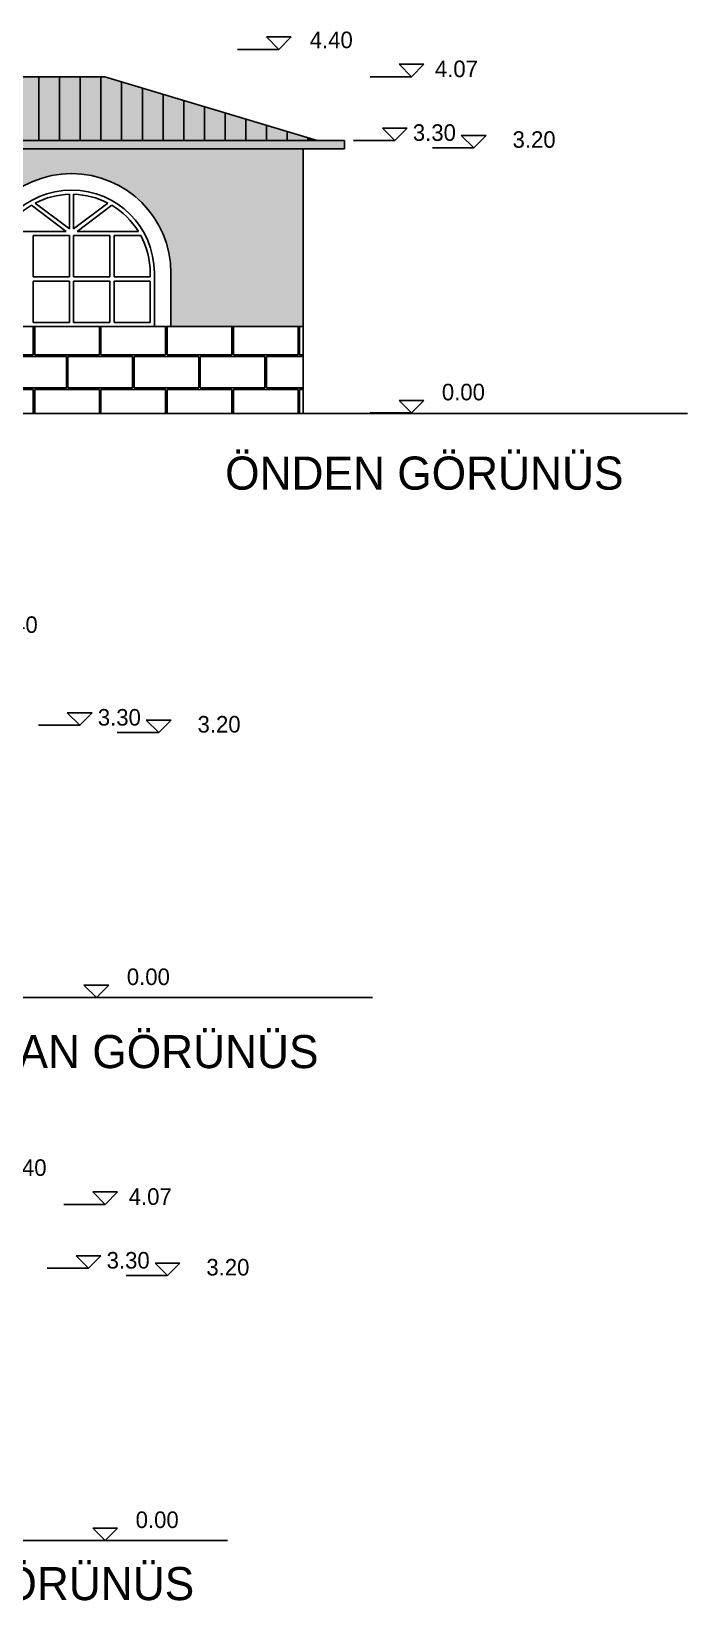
# Model space of a CAD drawing. Extents: x 9483 to 67306, y -5730 to 5191.
# Drawn here: x 31753 to 32546, y -3894 to -1998 of the extents above; entities that cross this region are included whole.
import ezdxf

# ---------------------------------------------------------------- set-up
doc = ezdxf.new("R2010")
doc.units = 0
doc.header["$MEASUREMENT"] = 0
for name, color, linetype in [('duvar', 3, 'CONTINUOUS'), ('kolon', 1, 'CONTINUOUS'), ('Layer1', 4, 'CONTINUOUS'), ('yazı', 6, 'CONTINUOUS'), ('ölçü', 5, 'CONTINUOUS')]:
    doc.layers.add(name, color=color, linetype=linetype)

msp = doc.modelspace()

# ---------------------------------------------------------------- hatches: boundary and pattern name
at = {"layer": 'Layer1'}
h = msp.add_hatch(color=35, dxfattribs=at)
h.dxf.hatch_style = 1
h.set_gradient(color1=(255, 0, 0), color2=(255, 209, 209), one_color=1, tint=0.91, name='CYLINDER')
h.paths.add_polyline_path([(31737.2768, -2130.18149), (31762.2768, -2130.18149), (31762.2768, -2053.18149), (31737.2768, -2053.18149)])
h = msp.add_hatch(color=35, dxfattribs=at)
h.dxf.hatch_style = 1
h.set_gradient(color1=(255, 0, 0), color2=(255, 209, 209), one_color=1, tint=0.91, name='CYLINDER')
h.paths.add_polyline_path([(31762.2768, -2130.18149), (31787.2768, -2130.18149), (31787.2768, -2053.18149), (31762.2768, -2053.18149)])
h = msp.add_hatch(color=35, dxfattribs=at)
h.dxf.hatch_style = 1
h.set_gradient(color1=(255, 0, 0), color2=(255, 209, 209), one_color=1, tint=0.91, name='CYLINDER')
h.paths.add_polyline_path([(31812.2768, -2053.18149), (31787.2768, -2053.18149), (31787.2768, -2130.18149), (31812.2768, -2130.18149)])
h = msp.add_hatch(color=35, dxfattribs=at)
h.dxf.hatch_style = 1
h.set_gradient(color1=(255, 0, 0), color2=(255, 209, 209), one_color=1, tint=0.91, name='CYLINDER')
h.paths.add_polyline_path([(31812.2768, -2130.18149), (31837.2768, -2130.18149), (31837.2768, -2053.18149), (31812.2768, -2053.18149)])
h = msp.add_hatch(color=35, dxfattribs=at)
h.dxf.hatch_style = 1
h.set_gradient(color1=(255, 0, 0), color2=(255, 209, 209), one_color=1, tint=0.91, name='CYLINDER')
h.paths.add_polyline_path([(31862.2768, -2059.32999), (31841.78178, -2053.18149), (31837.2768, -2053.18149), (31837.2768, -2130.18149), (31862.2768, -2130.18149)])
h = msp.add_hatch(color=35, dxfattribs=at)
h.dxf.hatch_style = 1
h.set_gradient(color1=(255, 0, 0), color2=(255, 209, 209), one_color=1, tint=0.91, name='CYLINDER')
h.paths.add_polyline_path([(31887.2768, -2066.82999), (31862.2768, -2059.32999), (31862.2768, -2130.18149), (31887.2768, -2130.18149)])
h = msp.add_hatch(color=35, dxfattribs=at)
h.dxf.hatch_style = 1
h.set_gradient(color1=(255, 0, 0), color2=(255, 209, 209), one_color=1, tint=0.91, name='CYLINDER')
h.paths.add_polyline_path([(31912.2768, -2074.32999), (31887.2768, -2066.82999), (31887.2768, -2130.18149), (31912.2768, -2130.18149)])
h = msp.add_hatch(color=35, dxfattribs=at)
h.dxf.hatch_style = 1
h.set_gradient(color1=(255, 0, 0), color2=(255, 209, 209), one_color=1, tint=0.91, name='CYLINDER')
h.paths.add_polyline_path([(31912.2768, -2130.18149), (31937.2768, -2130.18149), (31937.2768, -2081.82999), (31912.2768, -2074.32999)])
h = msp.add_hatch(color=35, dxfattribs=at)
h.dxf.hatch_style = 1
h.set_gradient(color1=(255, 0, 0), color2=(255, 209, 209), one_color=1, tint=0.91, name='CYLINDER')
h.paths.add_polyline_path([(31937.2768, -2130.18149), (31962.2768, -2130.18149), (31962.2768, -2089.32999), (31937.2768, -2081.82999)])
h = msp.add_hatch(color=35, dxfattribs=at)
h.dxf.hatch_style = 1
h.set_gradient(color1=(255, 0, 0), color2=(255, 209, 209), one_color=1, tint=0.91, name='CYLINDER')
h.paths.add_polyline_path([(31962.2768, -2130.18149), (31987.2768, -2130.18149), (31987.2768, -2096.82999), (31962.2768, -2089.32999)])
h = msp.add_hatch(color=35, dxfattribs=at)
h.dxf.hatch_style = 1
h.set_gradient(color1=(255, 0, 0), color2=(255, 209, 209), one_color=1, tint=0.91, name='CYLINDER')
h.paths.add_polyline_path([(32012.2768, -2104.32999), (31987.2768, -2096.82999), (31987.2768, -2130.18149), (32012.2768, -2130.18149)])
h = msp.add_hatch(color=35, dxfattribs=at)
h.dxf.hatch_style = 1
h.set_gradient(color1=(255, 0, 0), color2=(255, 209, 209), one_color=1, tint=0.91, name='CYLINDER')
h.paths.add_polyline_path([(32037.2768, -2130.18149), (32037.2768, -2111.82999), (32012.2768, -2104.32999), (32012.2768, -2130.18149)])
h = msp.add_hatch(color=35, dxfattribs=at)
h.dxf.hatch_style = 1
h.set_gradient(color1=(255, 0, 0), color2=(255, 209, 209), one_color=1, tint=0.91, name='CYLINDER')
h.paths.add_polyline_path([(32062.2768, -2130.18149), (32062.2768, -2119.32999), (32037.2768, -2111.82999), (32037.2768, -2130.18149)])
h = msp.add_hatch(color=35, dxfattribs=at)
h.dxf.hatch_style = 1
h.set_gradient(color1=(255, 0, 0), color2=(255, 209, 209), one_color=1, tint=0.91, name='CYLINDER')
h.paths.add_polyline_path([(32062.2768, -2119.32999), (32062.2768, -2130.18149), (32087.2768, -2130.18149), (32087.2768, -2126.82999)])
h = msp.add_hatch(color=35, dxfattribs=at)
h.dxf.hatch_style = 1
h.set_gradient(color1=(255, 223, 127), color2=(255, 210, 77), one_color=1, tint=0.65, name='CYLINDER')
h.paths.add_polyline_path([(31921.78178, -2290.18149), (31921.78178, -2355.18149), (32081.78178, -2355.18149), (32081.78178, -2140.18149), (31586.78178, -2140.18149), (31586.78178, -2155.18149), (31536.78178, -2155.18149), (31536.78178, -2355.18149), (31681.78178, -2355.18149), (31681.78178, -2290.18149, -1)])
h = msp.add_hatch(color=35, dxfattribs=at)
h.dxf.hatch_style = 1
h.set_gradient(color1=(255, 0, 0), color2=(255, 209, 209), one_color=1, tint=0.91, name='CYLINDER')
h.paths.add_polyline_path([(32087.2768, -2126.82999), (32087.2768, -2130.18149), (32098.44844, -2130.18149)])
h = msp.add_hatch(dxfattribs=at)
h.set_pattern_fill('AR-B816C,_O', color=35, scale=5)
h.set_pattern_definition([(0, (-6362.723, -1991.117), (40, 40), [78.125, -1.875]), (0, (-6402.723, -1989.242), (40, 40), [78.125, -1.875]), (90, (-6362.723, -1991.117), (-40, 40), [-41.875, 38.125]), (90, (-6364.6, -1991.117), (-40, 40), [-41.875, 38.125])])
h.paths.add_polyline_path([(30711.78178, -2355.18149), (30711.78178, -2460.18149), (31521.78178, -2460.18149), (31521.78178, -2355.18149)])
h.paths.add_polyline_path([(31536.78178, -2355.18149), (31536.78178, -2460.18149), (32081.78178, -2460.18149), (32081.78178, -2355.18149)])
at = {"layer": 'ölçü'}
h = msp.add_hatch(color=5, dxfattribs=at)
h.dxf.hatch_style = 1
h.set_gradient(color1=(255, 0, 0), color2=(255, 204, 204), one_color=1, tint=0.9, name='CYLINDER')
h.paths.add_polyline_path([(31571.78178, -2130.18149), (30661.78178, -2130.18149), (30661.78178, -2140.18149), (31571.78178, -2140.18149)])
h.paths.add_polyline_path([(32131.78178, -2130.18149), (31586.78178, -2130.18149), (31586.78178, -2140.18149), (32131.78178, -2140.18149)])

# ---------------------------------------------------------------- linework, layer by layer
at = {"layer": 'duvar'}
msp.add_line((32081.78178, -2460.18149), (32081.78178, -2140.18149), dxfattribs=at)
at = {"layer": 'duvar', "color": 3}
for p, q in [((31901.78178, -2355.18149), (31901.78178, -2290.18149)), ((31921.78178, -2355.18149), (31921.78178, -2290.18149)), ((31901.78178, -2355.18149), (31921.78178, -2355.18149))]:
    msp.add_line(p, q, dxfattribs=at)
for radius in [120, 100]:
    msp.add_arc((31801.78178, -2290.18149), radius, 360, 180, dxfattribs=at)
at = {"layer": 'kolon', "color": 1}
for p, q in [((30307.68937, -2460.18149), (32546.28345, -2460.18149)), ((30651.0557, -3165.74464), (32165.5163, -3165.74464)), ((30613.00068, -3821.79458), (31990.24539, -3821.79458))]:
    msp.add_line(p, q, dxfattribs=at)
at = {"layer": 'Layer1', "color": 35}
for p, q in [((31606.78178, -2053.18149), (31841.78178, -2053.18149)), ((31762.2768, -2130.18149), (31762.2768, -2053.18149)), ((31787.2768, -2130.18149), (31787.2768, -2053.18149)), ((31812.2768, -2130.18149), (31812.2768, -2053.18149)), ((31837.2768, -2130.18149), (31837.2768, -2053.18149)), ((31841.78178, -2053.18149), (32098.44844, -2130.18149)), ((31862.2768, -2130.18149), (31862.2768, -2059.32999)), ((31887.2768, -2130.18149), (31887.2768, -2066.82999)), ((31912.2768, -2130.18149), (31912.2768, -2074.32999)), ((31937.2768, -2130.18149), (31937.2768, -2081.82999)), ((31962.2768, -2130.18149), (31962.2768, -2089.32999)), ((31987.2768, -2130.18149), (31987.2768, -2096.82999)), ((32012.2768, -2130.18149), (32012.2768, -2104.32999)), ((32037.2768, -2130.18149), (32037.2768, -2111.82999)), ((32062.2768, -2130.18149), (32062.2768, -2119.32999)), ((31586.78178, -2130.18149), (32131.78178, -2130.18149)), ((31586.78178, -2140.18149), (32131.78178, -2140.18149)), ((32087.2768, -2130.18149), (32087.2768, -2126.82999)), ((31536.78178, -2355.18149), (32081.78178, -2355.18149))]:
    msp.add_line(p, q, dxfattribs=at)
at = {"layer": 'Layer1', "color": 4}
for p, q in [((31799.28178, -2237.05068), (31799.28178, -2195.18149)), ((31804.28178, -2237.05068), (31804.28178, -2195.18149)), ((31795.12876, -2240.18149), (31753.17798, -2208.5563)), ((31799.28178, -2237.05068), (31757.95427, -2205.89537)), ((31804.28178, -2237.05068), (31845.60928, -2205.89537)), ((31808.43479, -2240.18149), (31850.38557, -2208.5563)), ((31721.0043, -2240.18149), (31795.12876, -2240.18149)), ((31755.53178, -2245.18149), (31799.28178, -2245.18149)), ((31755.53178, -2295.18149), (31755.53178, -2245.18149)), ((31799.28178, -2295.18149), (31799.28178, -2245.18149)), ((31804.28178, -2245.18149), (31848.03178, -2245.18149)), ((31804.28178, -2295.18149), (31804.28178, -2245.18149)), ((31808.43479, -2240.18149), (31882.55925, -2240.18149)), ((31848.03178, -2295.18149), (31848.03178, -2245.18149)), ((31853.03178, -2245.18149), (31885.44778, -2245.18149)), ((31853.03178, -2295.18149), (31853.03178, -2245.18149)), ((31896.78178, -2295.18149), (31896.78178, -2290.18149)), ((31755.53178, -2295.18149), (31799.28178, -2295.18149)), ((31755.53178, -2350.18149), (31755.53178, -2300.18149)), ((31755.53178, -2300.18149), (31799.28178, -2300.18149)), ((31799.28178, -2350.18149), (31799.28178, -2300.18149)), ((31804.28178, -2295.18149), (31848.03178, -2295.18149)), ((31804.28178, -2350.18149), (31804.28178, -2300.18149)), ((31804.28178, -2300.18149), (31848.03178, -2300.18149)), ((31848.03178, -2350.18149), (31848.03178, -2300.18149)), ((31853.03178, -2295.18149), (31896.78178, -2295.18149)), ((31853.03178, -2350.18149), (31853.03178, -2300.18149)), ((31853.03178, -2300.18149), (31896.78178, -2300.18149)), ((31896.78178, -2350.18149), (31896.78178, -2300.18149)), ((31755.53178, -2350.18149), (31799.28178, -2350.18149)), ((31804.28178, -2350.18149), (31848.03178, -2350.18149)), ((31853.03178, -2350.18149), (31896.78178, -2350.18149)), ((31701.78178, -2355.18149), (31901.78178, -2355.18149))]:
    msp.add_line(p, q, dxfattribs=at)
for start, end in [(91.50795775, 117.4737462), (62.5262538, 88.49204225), (120.77172475, 148.24313614), (31.75686386, 59.22827525), (360, 28.27371363)]:
    msp.add_arc((31801.78178, -2290.18149), 95, start, end, dxfattribs=at)
at = {"layer": 'yazı', "color": 35}
msp.add_line((32131.78178, -2140.18149), (32131.78178, -2130.18149), dxfattribs=at)
at = {"layer": 'ölçü', "color": 5}
for p, q in [((32067.15652, -2005.18149), (32037.15652, -2005.18149)), ((32037.15652, -2005.18149), (32052.15652, -2020.18149)), ((32052.15652, -2020.18149), (32067.15652, -2005.18149)), ((32052.15652, -2020.18149), (32002.15652, -2020.18149)), ((32227.51365, -2038.18149), (32197.51365, -2038.18149)), ((32197.51365, -2038.18149), (32212.51365, -2053.18149)), ((32212.51365, -2053.18149), (32227.51365, -2038.18149)), ((32212.51365, -2053.18149), (32162.51365, -2053.18149)), ((32207.34348, -2115.18149), (32177.34348, -2115.18149)), ((32177.34348, -2115.18149), (32192.34348, -2130.18149)), ((32192.34348, -2130.18149), (32207.34348, -2115.18149)), ((32192.34348, -2130.18149), (32142.34348, -2130.18149)), ((32287.78538, -2139.24399), (32237.78538, -2139.24399)), ((32272.78538, -2124.24399), (32287.78538, -2139.24399)), ((32302.78538, -2124.24399), (32272.78538, -2124.24399)), ((32287.78538, -2139.24399), (32302.78538, -2124.24399)), ((32227.51365, -2444.24399), (32197.51365, -2444.24399)), ((32197.51365, -2444.24399), (32212.51365, -2459.24399)), ((32212.51365, -2459.24399), (32227.51365, -2444.24399)), ((32212.51365, -2459.24399), (32162.51365, -2459.24399)), ((31826.60115, -2821.68214), (31796.60115, -2821.68214)), ((31796.60115, -2821.68214), (31811.60115, -2836.68214)), ((31811.60115, -2836.68214), (31826.60115, -2821.68214)), ((31811.60115, -2836.68214), (31761.60115, -2836.68214)), ((31922.04304, -2830.74464), (31892.04304, -2830.74464)), ((31892.04304, -2830.74464), (31907.04304, -2845.74464)), ((31907.04304, -2845.74464), (31922.04304, -2830.74464)), ((31907.04304, -2845.74464), (31857.04304, -2845.74464)), ((31831.77132, -3165.74464), (31781.77132, -3165.74464)), ((31816.77132, -3150.74464), (31831.77132, -3165.74464)), ((31846.77132, -3150.74464), (31816.77132, -3150.74464)), ((31831.77132, -3165.74464), (31846.77132, -3150.74464)), ((31827.44625, -3400.73208), (31842.44625, -3415.73208)), ((31857.44625, -3400.73208), (31827.44625, -3400.73208)), ((31842.44625, -3415.73208), (31857.44625, -3400.73208)), ((31842.44625, -3415.73208), (31792.44625, -3415.73208)), ((31837.27609, -3477.73208), (31807.27609, -3477.73208)), ((31807.27609, -3477.73208), (31822.27609, -3492.73208)), ((31822.27609, -3492.73208), (31837.27609, -3477.73208)), ((31932.71798, -3486.79458), (31902.71798, -3486.79458)), ((31902.71798, -3486.79458), (31917.71798, -3501.79458)), ((31917.71798, -3501.79458), (31932.71798, -3486.79458)), ((31822.27609, -3492.73208), (31772.27609, -3492.73208)), ((31917.71798, -3501.79458), (31867.71798, -3501.79458)), ((31827.44625, -3806.79458), (31842.44625, -3821.79458)), ((31857.44625, -3806.79458), (31827.44625, -3806.79458)), ((31842.44625, -3821.79458), (31857.44625, -3806.79458)), ((31842.44625, -3821.79458), (31792.44625, -3821.79458))]:
    msp.add_line(p, q, dxfattribs=at)

# ---------------------------------------------------------------- texts
at = {"layer": 'yazı', "color": 6}
for s, p in [('ÖNDEN GÖRÜNÜS', (31987.33308, -2552.12655)), ('DOGUDAN GÖRÜNÜS', (31538.5348, -3251.0746)), ('BATIDAN GÖRÜNÜS', (31429.93433, -3893.89424))]:
    msp.add_text(s, height=40, dxfattribs=at).set_placement(p)
at = {"layer": 'ölçü', "color": 5}
for s, p in [('4.40', (32089.54832, -2018.71282)), ('4.07', (32240.85095, -2053.70354)), ('3.30', (32214.18726, -2130.68312)), ('3.20', (32334.71459, -2139.08091)), ('0.00', (32249.25659, -2444.19998)), ('4.40', (31708.80599, -2725.21347)), ('3.30', (31833.44493, -2837.18378)), ('3.20', (31953.97226, -2845.58157)), ('0.00', (31868.51426, -3150.70064)), ('4.40', (31719.48093, -3381.26341)), ('4.07', (31870.78355, -3416.25414)), ('3.30', (31844.11986, -3493.23372)), ('3.20', (31964.6472, -3501.63151)), ('0.00', (31879.18919, -3806.75058))]:
    msp.add_text(s, height=20, dxfattribs=at).set_placement(p)

doc.saveas('drawing.dxf')
